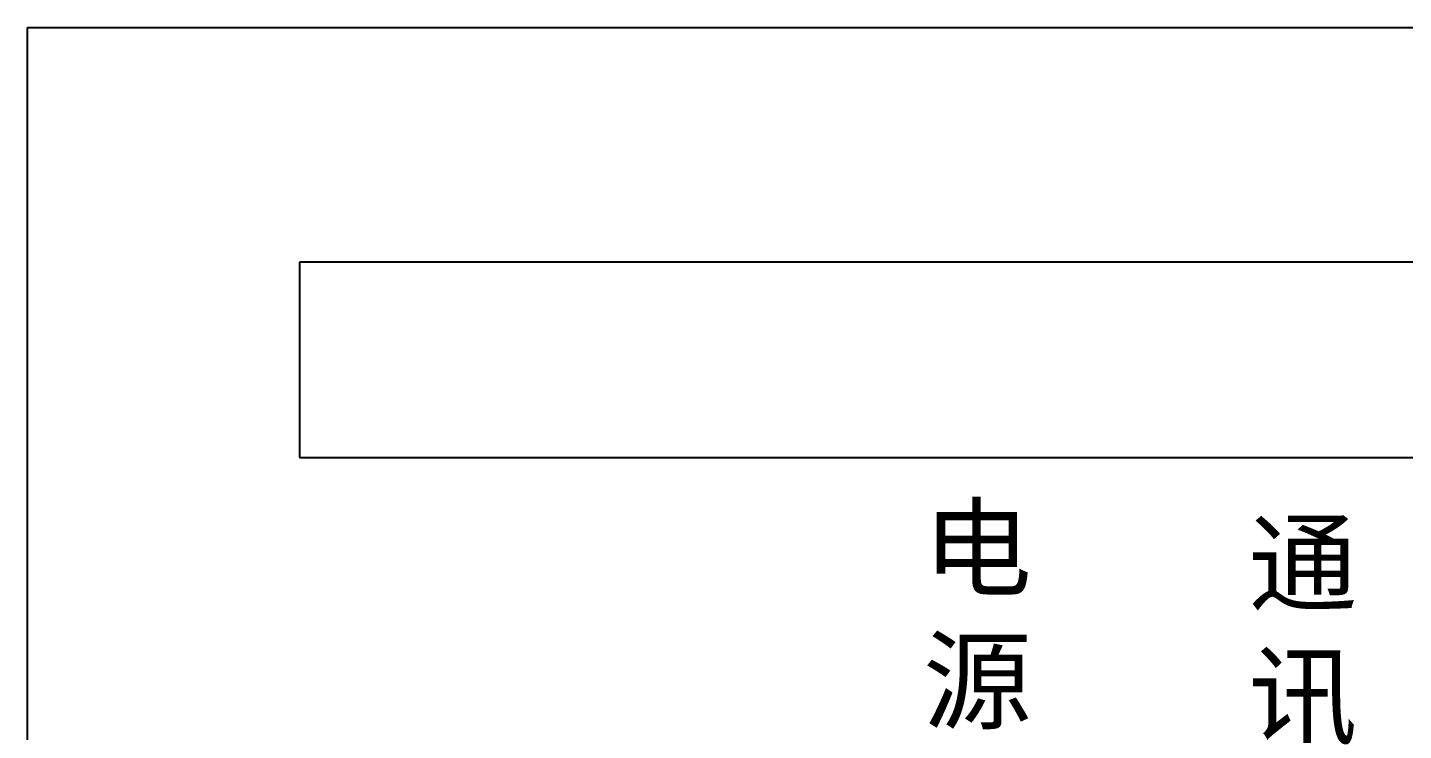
# Model space of a CAD drawing. Header units: millimetres. Extents: x -5786 to 4989, y -422 to 1165.
# Drawn here: x -1079 to -867.7, y 585.8 to 693.8 of the extents above; entities that cross this region are included whole.
import ezdxf

# ---------------------------------------------------------------- set-up
doc = ezdxf.new("R2010")
doc.units = ezdxf.units.MM
doc.styles.get("Standard").update_dxf_attribs({"font": 'txt.shx', "height": 20})

msp = doc.modelspace()

# ---------------------------------------------------------------- linework, layer by layer
for p, q in [((-1079.01, 393.78), (-1079.01, 693.78)), ((-1079.01, 693.78), (-679.01, 693.78))]:
    msp.add_line(p, q)
at = {"color": 2}
for p, q in [((-1037.23, 657.73), (-1037.23, 627.73)), ((-727.01, 657.73), (-1037.23, 657.73)), ((-1037.23, 627.73), (-727.01, 627.73))]:
    msp.add_line(p, q, dxfattribs=at)

# ---------------------------------------------------------------- texts
at = {"color": 2, "char_height": 12.25, "attachment_point": 1}
for s, width, insert in [('{\\fSimSun|b0|i0|c134|p2;电源}', 21.0898, (-941.51, 619.95)), ('{\\fSimSun|b0|i0|c134|p2;通讯}', 17.1303, (-891.54, 617.62))]:
    msp.add_mtext_dynamic_manual_height_columns(s, width=width, gutter_width=17.5, heights=[0], dxfattribs=dict(at, insert=insert))

doc.saveas('drawing.dxf')
